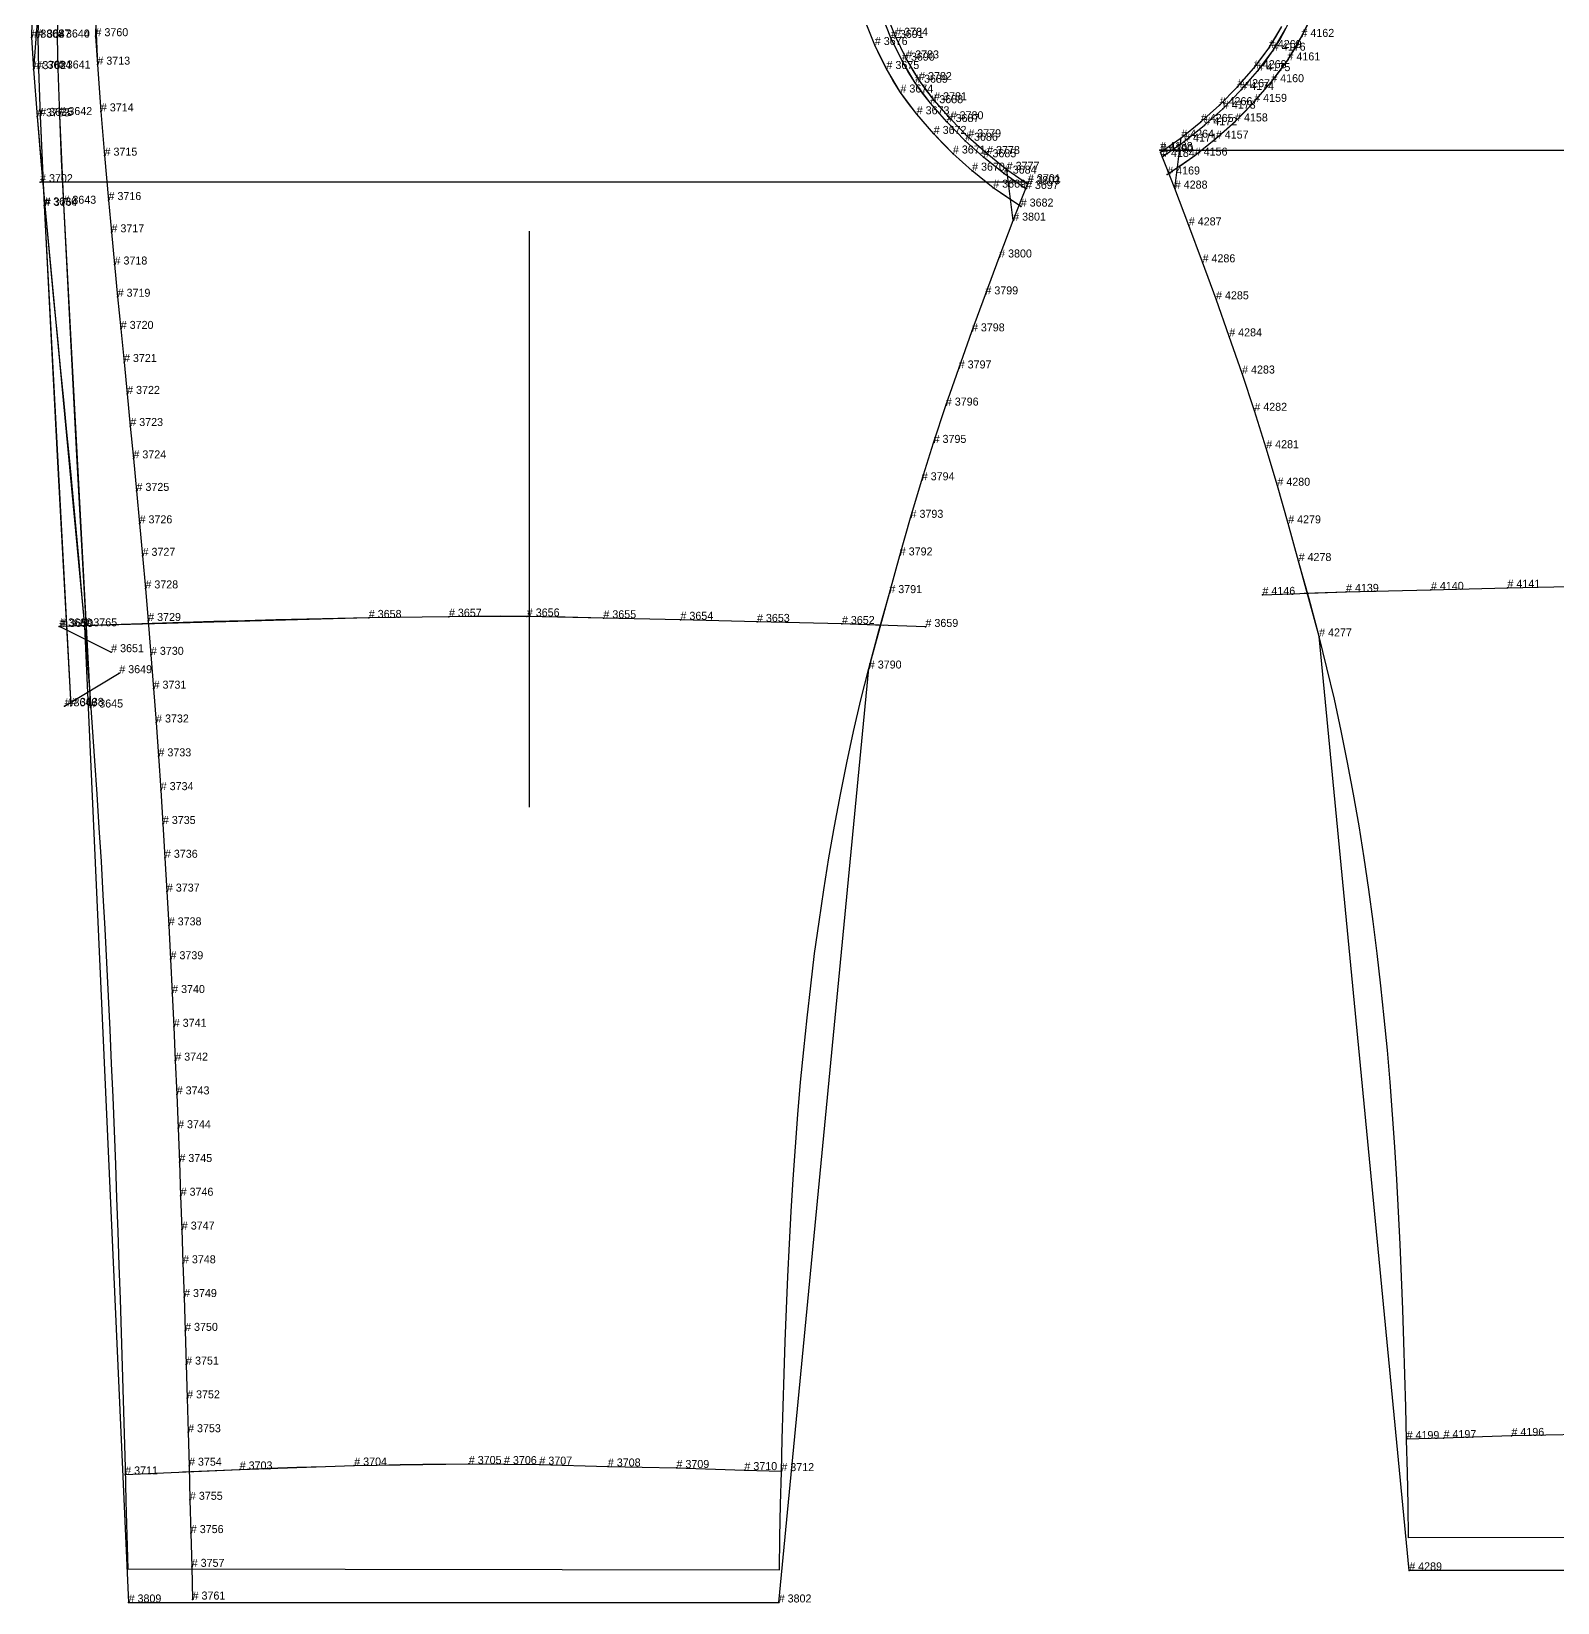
# Model space of a CAD drawing. Extents: x -129 to 180, y -125 to 336.
# Drawn here: x -87.48 to -39.81, y -98.6 to -49.51 of the extents above; entities that cross this region are included whole.
import ezdxf

# ---------------------------------------------------------------- set-up
doc = ezdxf.new("R2010")
doc.units = 0

# ---------------------------------------------------------------- blocks, each defined once
blk = doc.blocks.new('2_M')
at = {"layer": '1'}
blk.add_lwpolyline([(-24.137093, -97.591583), (-44.442883, -97.591377), (-47.257915, -68.412209), (-47.898048, -66.055435), (-48.224289, -64.878181), (-48.561047, -63.702919), (-48.910645, -62.530251), (-49.281525, -61.362183), (-49.66354, -60.196682), (-50.065742, -59.03611), (-50.477966, -57.878113), (-50.898872, -56.72242), (-51.328342, -55.569092), (-51.766613, -54.418274), (-52.210453, -53.27861), (-51.564823, -52.829262), (-50.952034, -52.335861), (-50.365242, -51.811993), (-49.814701, -51.25016), (-49.298592, -50.656441), (-48.828133, -50.026192), (-48.42688, -49.349831)], dxfattribs=at)
at = {"layer": '2'}
for p in [(-52.229134, -53.21653), (-52.229134, -53.21653), (-52.210453, -53.27861), (-52.210453, -53.27861), (-52.165653, -53.428513), (-52.165653, -53.428513), (-52.002201, -53.978333), (-52.002201, -53.978333), (-49.027592, -67.112358), (-49.027592, -67.112358), (-44.525871, -93.48774), (-44.525871, -93.48774), (-44.442883, -97.591377), (-44.442883, -97.591377)]:
    blk.add_point(p, dxfattribs=at)
at = {"layer": '3'}
for p in [(-48.828133, -50.026192), (-48.828133, -50.026192), (-47.809452, -49.679363), (-47.809452, -49.679363), (-48.703503, -50.109631), (-48.703503, -50.109631), (-48.246101, -50.415051), (-48.246101, -50.415051), (-49.298592, -50.656441), (-49.298592, -50.656441), (-49.179813, -50.748241), (-49.179813, -50.748241), (-49.814701, -51.25016), (-49.814701, -51.25016), (-49.688972, -51.335281), (-49.688972, -51.335281), (-48.75293, -51.095013), (-48.75293, -51.095013), (-50.365242, -51.811993), (-50.365242, -51.811993), (-50.263802, -51.922432), (-50.263802, -51.922432), (-49.2854, -51.708843), (-49.2854, -51.708843), (-50.952034, -52.335861), (-50.952034, -52.335861), (-50.839973, -52.437542), (-50.839973, -52.437542), (-49.884281, -52.320541), (-49.884281, -52.320541), (-51.564823, -52.829262), (-51.564823, -52.829262), (-51.473881, -52.94857), (-51.473881, -52.94857), (-50.484013, -52.856823), (-50.484013, -52.856823), (-51.14344, -53.388241), (-51.14344, -53.388241), (-51.766613, -54.418274), (-51.766613, -54.418274), (-51.328342, -55.569092), (-51.328342, -55.569092), (-50.898872, -56.72242), (-50.898872, -56.72242), (-50.477966, -57.878113), (-50.477966, -57.878113), (-50.065742, -59.03611), (-50.065742, -59.03611), (-49.66354, -60.196682), (-49.66354, -60.196682), (-49.281525, -61.362183), (-49.281525, -61.362183), (-48.910645, -62.530251), (-48.910645, -62.530251), (-48.561047, -63.702919), (-48.561047, -63.702919), (-48.224289, -64.878181), (-48.224289, -64.878181), (-47.898048, -66.055435), (-47.898048, -66.055435), (-46.41748, -67.019775), (-46.41748, -67.019775), (-43.764534, -66.95533), (-43.764534, -66.95533), (-41.374523, -66.888733), (-41.374523, -66.888733), (-47.257915, -68.412209), (-47.257915, -68.412209), (-43.372025, -93.456741), (-43.372025, -93.456741), (-41.250332, -93.389877), (-41.250332, -93.389877)]:
    blk.add_point(p, dxfattribs=at)
at = {"layer": '8'}
for points in [[(-52.165653, -53.428513), (-51.473881, -52.94857), (-50.839973, -52.437542), (-50.263802, -51.922432), (-49.688972, -51.335281), (-49.179813, -50.748241), (-48.703503, -50.109631), (-48.294323, -49.420021), (-47.94825, -48.709091), (-47.651371, -47.97007), (-47.398563, -47.197433), (-47.201912, -46.444962), (-47.034184, -45.648632), (-46.907963, -44.87019), (-46.820072, -44.08918)], [(-52.002201, -53.978333), (-51.14344, -53.388241), (-50.484013, -52.856823), (-49.884281, -52.320541), (-49.2854, -51.708843), (-48.75293, -51.095013), (-48.246101, -50.415051), (-47.809452, -49.679363), (-47.44519, -48.931221), (-47.134403, -48.157482), (-46.870853, -47.352341), (-46.666634, -46.571213), (-46.49353, -45.749641), (-46.363163, -44.94529), (-46.272461, -44.138992)], [(-52.229134, -53.21653), (-21.372204, -53.216591)], [(-49.027592, -67.112358), (-46.41748, -67.019775), (-43.764534, -66.95533), (-41.374523, -66.888733), (-38.967293, -66.841499), (-36.575443, -66.784721), (-34.142834, -66.792259), (-31.638802, -66.830795), (-21.969006, -67.095268)], [(-24.030443, -93.59227), (-27.606701, -93.434616), (-31.184326, -93.313507), (-34.763653, -93.263855), (-35.862164, -93.268326), (-36.9688, -93.285042), (-39.105949, -93.342331), (-41.250332, -93.389877), (-43.372025, -93.456741), (-44.525871, -93.48774)]]:
    blk.add_lwpolyline(points, dxfattribs=at)
at = {"layer": '84'}
blk.add_lwpolyline([(-24.109322, -96.538033), (-44.462143, -96.570587), (-44.481934, -95.549973), (-44.502811, -94.529663), (-44.525337, -93.50972), (-44.550072, -92.490265), (-44.577568, -91.471375), (-44.608387, -90.453156), (-44.643089, -89.435699), (-44.682232, -88.41909), (-44.726372, -87.403435), (-44.776073, -86.388824), (-44.83189, -85.375351), (-44.894379, -84.363106), (-44.964104, -83.352196), (-45.041622, -82.342705), (-45.127491, -81.334732), (-45.222267, -80.328369), (-45.326515, -79.323715), (-45.440788, -78.320862), (-45.565651, -77.319908), (-45.701653, -76.320938), (-45.849358, -75.324059), (-46.009327, -74.329353), (-46.182114, -73.336929), (-46.368282, -72.346863), (-46.56839, -71.359268), (-46.78299, -70.374237), (-47.012646, -69.391853), (-47.257915, -68.412209), (-47.573147, -67.232849), (-47.898048, -66.055435), (-48.224289, -64.878181), (-48.561047, -63.702919), (-48.910645, -62.530251), (-49.281525, -61.362183), (-49.66354, -60.196682), (-50.065742, -59.03611), (-50.477966, -57.878113), (-50.898872, -56.72242), (-51.328342, -55.569092), (-51.766613, -54.418274), (-51.564823, -52.829262), (-50.952034, -52.335861), (-50.365242, -51.811993), (-49.814701, -51.25016), (-49.298592, -50.656441), (-49.055801, -50.346848), (-48.828133, -50.026192), (-48.619179, -49.693066), (-48.42688, -49.349831)], dxfattribs=at)
at = {"layer": '85'}
for points in [[(-51.568336, -53.6894), (-51.14344, -53.388241), (-50.484013, -52.856823), (-49.884281, -52.320541), (-49.579716, -52.019779), (-49.2854, -51.708843), (-48.75293, -51.095013), (-48.491409, -50.760967), (-48.246101, -50.415051), (-48.018726, -50.052692), (-47.809452, -49.679363), (-47.620445, -49.30859), (-47.44519, -48.931221), (-47.134403, -48.157482), (-46.870853, -47.352341), (-46.666634, -46.571213), (-46.49353, -45.749641), (-46.363163, -44.94529), (-46.272461, -44.138992)], [(-51.473881, -52.94857), (-50.839973, -52.437542), (-50.263802, -51.922432), (-49.688972, -51.335281), (-49.179813, -50.748241), (-48.934044, -50.434505), (-48.703503, -50.109631), (-48.490417, -49.769978), (-48.294323, -49.420021), (-47.94825, -48.709091), (-47.651371, -47.97007), (-47.398563, -47.197433), (-47.201912, -46.444962), (-47.034184, -45.648632), (-46.907963, -44.87019), (-46.820072, -44.08918)], [(-47.722637, -67.062668), (-46.41748, -67.019775), (-43.764534, -66.95533), (-41.374523, -66.888733), (-38.967293, -66.841499), (-37.771397, -66.809891), (-36.575443, -66.784721), (-35.764542, -66.779839), (-34.953819, -66.783539), (-34.142834, -66.792259), (-31.638802, -66.830795), (-30.671347, -66.849991), (-29.704159, -66.871483), (-28.737183, -66.895012), (-27.770351, -66.920319), (-26.803604, -66.947144), (-25.836884, -66.97525), (-24.870125, -67.004364), (-23.903263, -67.034241), (-22.936247, -67.064629), (-21.969006, -67.095268)], [(-25.818472, -93.511139), (-27.606701, -93.434616), (-28.501101, -93.399521), (-29.395279, -93.367279), (-30.289576, -93.338425), (-31.184326, -93.313507), (-31.900255, -93.296768), (-32.616001, -93.283173), (-33.331718, -93.27298), (-34.04755, -93.266449), (-34.763653, -93.263855), (-35.862164, -93.268326), (-36.9688, -93.285042), (-39.105949, -93.342331), (-41.250332, -93.389877), (-43.372025, -93.456741), (-44.525871, -93.48774)]]:
    blk.add_lwpolyline(points, dxfattribs=at)
at = {"layer": '1'}
for s, p in [('# 4269', (-48.828133, -50.026192)), ('# 4268', (-49.298592, -50.656441)), ('# 4267', (-49.814701, -51.25016)), ('# 4266', (-50.365242, -51.811993)), ('# 4265', (-50.952034, -52.335861)), ('# 4264', (-51.564823, -52.829262)), ('# 4290', (-52.210453, -53.27861)), ('# 4288', (-51.766613, -54.418274)), ('# 4287', (-51.328342, -55.569092)), ('# 4286', (-50.898872, -56.72242)), ('# 4285', (-50.477966, -57.878113)), ('# 4284', (-50.065742, -59.03611)), ('# 4283', (-49.66354, -60.196682)), ('# 4282', (-49.281525, -61.362183)), ('# 4281', (-48.910645, -62.530251)), ('# 4280', (-48.561047, -63.702919)), ('# 4279', (-48.224289, -64.878181)), ('# 4278', (-47.898048, -66.055435)), ('# 4277', (-47.257915, -68.412209)), ('# 4289', (-44.442883, -97.591377))]:
    blk.add_text(s, height=0.25, dxfattribs=at).set_placement(p)
at = {"layer": '8'}
for s, p in [('# 4162', (-47.809452, -49.679363)), ('# 4176', (-48.703503, -50.109631)), ('# 4175', (-49.179813, -50.748241)), ('# 4161', (-48.246101, -50.415051)), ('# 4160', (-48.75293, -51.095013)), ('# 4174', (-49.688972, -51.335281)), ('# 4159', (-49.2854, -51.708843)), ('# 4173', (-50.263802, -51.922432)), ('# 4172', (-50.839973, -52.437542)), ('# 4158', (-49.884281, -52.320541)), ('# 4188', (-52.229134, -53.21653)), ('# 4171', (-51.473881, -52.94857)), ('# 4157', (-50.484013, -52.856823)), ('# 4184', (-52.165653, -53.428513)), ('# 4156', (-51.14344, -53.388241)), ('# 4169', (-52.002201, -53.978333)), ('# 4140', (-43.764534, -66.95533)), ('# 4141', (-41.374523, -66.888733)), ('# 4146', (-49.027592, -67.112358)), ('# 4139', (-46.41748, -67.019775)), ('# 4199', (-44.525871, -93.48774)), ('# 4197', (-43.372025, -93.456741)), ('# 4196', (-41.250332, -93.389877))]:
    blk.add_text(s, height=0.25, dxfattribs=at).set_placement(p)
at = {"layer": '85'}
blk.add_text('# 4199', height=0.25, dxfattribs=at).set_placement((-44.525871, -93.48774))
blk = doc.blocks.new('8_M')
at = {"layer": '1'}
blk.add_lwpolyline([(-87.112381, -32.912453), (-87.479576, -49.7024), (-87.414154, -50.687141), (-87.303963, -52.163788), (-87.063416, -54.958519), (-85.825226, -68.095108), (-84.443802, -98.593674), (-64.138016, -98.593475), (-61.322983, -69.414307), (-60.682854, -67.057526), (-60.356609, -65.88028), (-60.019852, -64.705017), (-59.670254, -63.532349), (-59.299374, -62.364281), (-58.917358, -61.19878), (-58.515156, -60.038208), (-58.102932, -58.880211), (-57.682022, -57.724518), (-57.252556, -56.57119), (-56.814285, -55.420372), (-56.370445, -54.280708), (-57.016075, -53.83136), (-57.628868, -53.337959), (-58.215656, -52.814091), (-58.766197, -52.252258), (-59.282307, -51.658539), (-59.752766, -51.02829), (-60.154015, -50.351929), (-60.498127, -49.644539), (-60.790855, -48.914398)], dxfattribs=at)
at = {"layer": '2'}
for p in [(-87.479576, -49.7024), (-87.479576, -49.7024), (-87.280235, -49.695679), (-87.280235, -49.695679), (-87.279984, -49.707039), (-87.279984, -49.707039), (-86.679642, -49.698311), (-86.679642, -49.698311), (-86.67952, -49.698372), (-86.67952, -49.698372), (-85.478127, -49.657875), (-85.478127, -49.657875), (-87.208694, -54.218689), (-87.208694, -54.218689), (-56.415245, -54.430611), (-56.415245, -54.430611), (-56.370445, -54.280708), (-56.370445, -54.280708), (-56.351768, -54.218628), (-56.351768, -54.218628), (-56.578697, -54.980431), (-56.578697, -54.980431), (-86.611893, -68.097366), (-86.611893, -68.097366), (-86.576744, -68.114868), (-86.576744, -68.114868), (-59.553307, -68.114456), (-59.553307, -68.114456), (-84.98848, -68.903862), (-84.98848, -68.903862), (-84.735435, -69.559677), (-84.735435, -69.559677), (-86.443802, -70.594109), (-86.443802, -70.594109), (-86.244225, -70.580711), (-86.244225, -70.580711), (-85.639481, -70.631516), (-85.639481, -70.631516), (-84.550453, -94.594368), (-84.550453, -94.594368), (-64.055031, -94.489838), (-64.055031, -94.489838), (-84.443802, -98.593674), (-84.443802, -98.593674), (-82.445496, -98.503136), (-82.445496, -98.503136), (-64.138016, -98.593475), (-64.138016, -98.593475)]:
    blk.add_point(p, dxfattribs=at)
at = {"layer": '3'}
for p in [(-61.135704, -49.933319), (-61.135704, -49.933319), (-60.632645, -49.711189), (-60.632645, -49.711189), (-60.498127, -49.644539), (-60.498127, -49.644539), (-85.41909, -50.546474), (-85.41909, -50.546474), (-60.286575, -50.422119), (-60.286575, -50.422119), (-60.154015, -50.351929), (-60.154015, -50.351929), (-87.414154, -50.687141), (-87.414154, -50.687141), (-87.254967, -50.676151), (-87.254967, -50.676151), (-86.654739, -50.66745), (-86.654739, -50.66745), (-60.771446, -50.681461), (-60.771446, -50.681461), (-59.752766, -51.02829), (-59.752766, -51.02829), (-60.334797, -51.417149), (-60.334797, -51.417149), (-59.877396, -51.111729), (-59.877396, -51.111729), (-85.310135, -52.006615), (-85.310135, -52.006615), (-59.401085, -51.75034), (-59.401085, -51.75034), (-59.282307, -51.658539), (-59.282307, -51.658539), (-87.303963, -52.163788), (-87.303963, -52.163788), (-87.204796, -52.146492), (-87.204796, -52.146492), (-86.605064, -52.120789), (-86.605064, -52.120789), (-59.827965, -52.097111), (-59.827965, -52.097111), (-58.891926, -52.337379), (-58.891926, -52.337379), (-58.766197, -52.252258), (-58.766197, -52.252258), (-59.295494, -52.710941), (-59.295494, -52.710941), (-58.317097, -52.92453), (-58.317097, -52.92453), (-58.215656, -52.814091), (-58.215656, -52.814091), (-85.195099, -53.390049), (-85.195099, -53.390049), (-58.696617, -53.322639), (-58.696617, -53.322639), (-57.740929, -53.43964), (-57.740929, -53.43964), (-57.628868, -53.337959), (-57.628868, -53.337959), (-58.096886, -53.858921), (-58.096886, -53.858921), (-57.107018, -53.950668), (-57.107018, -53.950668), (-57.016075, -53.83136), (-57.016075, -53.83136), (-57.437458, -54.390339), (-57.437458, -54.390339), (-87.07869, -54.944832), (-87.07869, -54.944832), (-87.063416, -54.958519), (-87.063416, -54.958519), (-86.479935, -54.892891), (-86.479935, -54.892891), (-85.071648, -54.777245), (-85.071648, -54.777245), (-56.814285, -55.420372), (-56.814285, -55.420372), (-84.978592, -55.784397), (-84.978592, -55.784397), (-84.883469, -56.790836), (-84.883469, -56.790836), (-57.252556, -56.57119), (-57.252556, -56.57119), (-84.786598, -57.798302), (-84.786598, -57.798302), (-57.682022, -57.724518), (-57.682022, -57.724518), (-84.68885, -58.803005), (-84.68885, -58.803005), (-58.102932, -58.880211), (-58.102932, -58.880211), (-84.587563, -59.837234), (-84.587563, -59.837234), (-58.515156, -60.038208), (-58.515156, -60.038208), (-84.489807, -60.833981), (-84.489807, -60.833981), (-58.917358, -61.19878), (-58.917358, -61.19878), (-84.391777, -61.837021), (-84.391777, -61.837021), (-59.299374, -62.364281), (-59.299374, -62.364281), (-84.293823, -62.848099), (-84.293823, -62.848099), (-59.670254, -63.532349), (-59.670254, -63.532349), (-84.196762, -63.86404), (-84.196762, -63.86404), (-60.019852, -64.705017), (-60.019852, -64.705017), (-84.101776, -64.877701), (-84.101776, -64.877701), (-84.009041, -65.892731), (-84.009041, -65.892731), (-60.356609, -65.88028), (-60.356609, -65.88028), (-83.9189, -66.910866), (-83.9189, -66.910866), (-60.682854, -67.057526), (-60.682854, -67.057526), (-85.825226, -68.095108), (-85.825226, -68.095108), (-83.832138, -67.928879), (-83.832138, -67.928879), (-76.942093, -67.832886), (-76.942093, -67.832886), (-74.438065, -67.794357), (-74.438065, -67.794357), (-72.005455, -67.786819), (-72.005455, -67.786819), (-69.613602, -67.843597), (-69.613602, -67.843597), (-67.206375, -67.890831), (-67.206375, -67.890831), (-64.816368, -67.957428), (-64.816368, -67.957428), (-62.163414, -68.021866), (-62.163414, -68.021866), (-83.746033, -68.986168), (-83.746033, -68.986168), (-61.322983, -69.414307), (-61.322983, -69.414307), (-83.663979, -70.043053), (-83.663979, -70.043053), (-83.585815, -71.099876), (-83.585815, -71.099876), (-83.511383, -72.156914), (-83.511383, -72.156914), (-83.440552, -73.213814), (-83.440552, -73.213814), (-83.373177, -74.270538), (-83.373177, -74.270538), (-83.309128, -75.326935), (-83.309128, -75.326935), (-83.248199, -76.38385), (-83.248199, -76.38385), (-83.190384, -77.439133), (-83.190384, -77.439133), (-83.135307, -78.496864), (-83.135307, -78.496864), (-83.083076, -79.552048), (-83.083076, -79.552048), (-83.033379, -80.60836), (-83.033379, -80.60836), (-82.986122, -81.664513), (-82.986122, -81.664513), (-82.941193, -82.719795), (-82.941193, -82.719795), (-82.898384, -83.77562), (-82.898384, -83.77562), (-82.857552, -84.832199), (-82.857552, -84.832199), (-82.818672, -85.886391), (-82.818672, -85.886391), (-82.78141, -86.942917), (-82.78141, -86.942917), (-82.745827, -87.996658), (-82.745827, -87.996658), (-82.711624, -89.051529), (-82.711624, -89.051529), (-82.678658, -90.108047), (-82.678658, -90.108047), (-82.646942, -91.161018), (-82.646942, -91.161018), (-82.616165, -92.21553), (-82.616165, -92.21553), (-82.586136, -93.2742), (-82.586136, -93.2742), (-82.557129, -94.321487), (-82.557129, -94.321487), (-80.974197, -94.436714), (-80.974197, -94.436714), (-77.396576, -94.315605), (-77.396576, -94.315605), (-73.817245, -94.265953), (-73.817245, -94.265953), (-72.718735, -94.270424), (-72.718735, -94.270424), (-71.612099, -94.28714), (-71.612099, -94.28714), (-69.474945, -94.344429), (-69.474945, -94.344429), (-67.330566, -94.391975), (-67.330566, -94.391975), (-65.20887, -94.458839), (-65.20887, -94.458839), (-82.528206, -95.386375), (-82.528206, -95.386375), (-82.500381, -96.426437), (-82.500381, -96.426437), (-82.47245, -97.480537), (-82.47245, -97.480537)]:
    blk.add_point(p, dxfattribs=at)
at = {"layer": '4'}
for p in [(-87.479576, -49.7024), (-85.825226, -68.095108)]:
    blk.add_point(p, dxfattribs=at)
at = {"layer": '7'}
blk.add_line((-71.925011, -73.744736), (-71.925011, -55.744736), dxfattribs=at)
at = {"layer": '8'}
for points in [[(-85.11409, -33.012367), (-85.478127, -49.657875), (-85.41909, -50.546474), (-85.310135, -52.006615), (-85.195099, -53.390049), (-85.071648, -54.777245), (-84.978592, -55.784397), (-84.883469, -56.790836), (-84.786598, -57.798302), (-84.68885, -58.803005), (-84.587563, -59.837234), (-84.489807, -60.833981), (-84.391777, -61.837021), (-84.293823, -62.848099), (-84.196762, -63.86404), (-84.101776, -64.877701), (-84.009041, -65.892731), (-83.9189, -66.910866), (-83.832138, -67.928879), (-83.746033, -68.986168), (-83.663979, -70.043053), (-83.585815, -71.099876), (-83.511383, -72.156914), (-83.440552, -73.213814), (-83.373177, -74.270538), (-83.309128, -75.326935), (-83.248199, -76.38385), (-83.190384, -77.439133), (-83.135307, -78.496864), (-83.083076, -79.552048), (-83.033379, -80.60836), (-82.986122, -81.664513), (-82.941193, -82.719795), (-82.898384, -83.77562), (-82.857552, -84.832199), (-82.818672, -85.886391), (-82.78141, -86.942917), (-82.745827, -87.996658), (-82.711624, -89.051529), (-82.678658, -90.108047), (-82.646942, -91.161018), (-82.616165, -92.21553), (-82.586136, -93.2742), (-82.557129, -94.321487), (-82.528206, -95.386375), (-82.500381, -96.426437), (-82.47245, -97.480537), (-82.445496, -98.503136)], [(-86.912926, -32.917061), (-87.279984, -49.707039)], [(-86.313805, -32.962532), (-86.67952, -49.698372)], [(-56.578697, -54.980431), (-57.437458, -54.390339), (-58.096886, -53.858921), (-58.696617, -53.322639), (-59.295494, -52.710941), (-59.827965, -52.097111), (-60.334797, -51.417149), (-60.771446, -50.681461), (-61.135704, -49.933319), (-61.446495, -49.15958), (-61.710045, -48.354439), (-61.914265, -47.573311), (-62.087364, -46.75174), (-62.217735, -45.947388), (-62.308437, -45.14109)], [(-56.415245, -54.430611), (-57.107018, -53.950668), (-57.740929, -53.43964), (-58.317097, -52.92453), (-58.891926, -52.337379), (-59.401085, -51.75034), (-59.877396, -51.111729), (-60.286575, -50.422119), (-60.632645, -49.711189), (-60.929527, -48.972168), (-61.182335, -48.199532), (-61.378986, -47.44706), (-61.546715, -46.65073), (-61.672935, -45.872288), (-61.760826, -45.091278)], [(-87.280235, -49.695679), (-87.254967, -50.676151), (-87.204796, -52.146492), (-87.07869, -54.944832), (-86.244225, -70.580711)], [(-86.679642, -49.698311), (-86.654739, -50.66745), (-86.605064, -52.120789), (-86.479935, -54.892891), (-85.639481, -70.631516)], [(-56.351768, -54.218628), (-87.208694, -54.218689)], [(-59.553307, -68.114456), (-62.163414, -68.021866), (-64.816368, -67.957428), (-67.206375, -67.890831), (-69.613602, -67.843597), (-72.005455, -67.786819), (-74.438065, -67.794357), (-76.942093, -67.832886), (-86.611893, -68.097366)], [(-86.576744, -68.114868), (-84.98848, -68.903862)], [(-86.443802, -70.594109), (-84.735435, -69.559677)], [(-84.550453, -94.594368), (-80.974197, -94.436714), (-77.396576, -94.315605), (-73.817245, -94.265953), (-72.718735, -94.270424), (-71.612099, -94.28714), (-69.474945, -94.344429), (-67.330566, -94.391975), (-65.20887, -94.458839), (-64.055031, -94.489838)]]:
    blk.add_lwpolyline(points, dxfattribs=at)
at = {"layer": '84'}
blk.add_lwpolyline([(-85.890015, -30.99313), (-87.414154, -50.687141), (-87.303963, -52.163788), (-87.187744, -53.561489), (-87.063416, -54.958519), (-86.970001, -55.969635), (-86.874466, -56.980385), (-86.777306, -57.990841), (-86.679024, -59.001076), (-86.580101, -60.011162), (-86.481041, -61.021168), (-86.382332, -62.03117), (-86.284477, -63.041237), (-86.187965, -64.051453), (-86.093285, -65.061867), (-86.000938, -66.072571), (-85.911423, -67.083626), (-85.825226, -68.095108), (-85.739746, -69.144569), (-85.658264, -70.194214), (-85.58062, -71.244034), (-85.506676, -72.294037), (-85.436295, -73.344208), (-85.369324, -74.394562), (-85.305634, -75.445068), (-85.245071, -76.495758), (-85.1875, -77.5466), (-85.132767, -78.59761), (-85.080742, -79.648773), (-85.031281, -80.700096), (-84.98423, -81.751572), (-84.939453, -82.803192), (-84.896812, -83.854965), (-84.856155, -84.906876), (-84.817352, -85.958939), (-84.780251, -87.011139), (-84.744713, -88.063469), (-84.710594, -89.115936), (-84.67775, -90.168526), (-84.646034, -91.221252), (-84.615311, -92.274109), (-84.585442, -93.327072), (-84.556274, -94.380165), (-84.527664, -95.43338), (-84.499481, -96.486702), (-84.471581, -97.540131), (-64.118759, -97.572678), (-64.098969, -96.552078), (-64.078087, -95.531761), (-64.055557, -94.511826), (-64.03083, -93.492371), (-64.003326, -92.47348), (-63.972511, -91.455261), (-63.937809, -90.43779), (-63.898666, -89.421188), (-63.854523, -88.405533), (-63.804825, -87.390915), (-63.749008, -86.377441), (-63.686516, -85.365204), (-63.616795, -84.354294), (-63.539276, -83.344803), (-63.453407, -82.33683), (-63.358627, -81.330467), (-63.254383, -80.325813), (-63.14011, -79.32296), (-63.015251, -78.322006), (-62.879246, -77.323044), (-62.731541, -76.326157), (-62.571571, -75.331451), (-62.398781, -74.33902), (-62.212616, -73.348969), (-62.012508, -72.361374), (-61.797909, -71.376335), (-61.568253, -70.393951), (-61.322983, -69.414307), (-61.007751, -68.234947), (-60.682854, -67.057526), (-60.356609, -65.88028), (-60.019852, -64.705017), (-59.670254, -63.532349), (-59.299374, -62.364281), (-58.917358, -61.19878), (-58.515156, -60.038208), (-58.102932, -58.880211), (-57.682022, -57.724518), (-57.252556, -56.57119), (-56.814285, -55.420372), (-57.016075, -53.83136), (-57.628868, -53.337959), (-58.215656, -52.814091), (-58.766197, -52.252258), (-59.282307, -51.658539), (-59.525093, -51.348946), (-59.752766, -51.02829), (-59.961716, -50.695164), (-60.154015, -50.351929), (-60.498127, -49.644539), (-60.790855, -48.914398)], dxfattribs=at)
at = {"layer": '85'}
for points in [[(-85.479965, -49.08292), (-85.41909, -50.546474), (-85.310135, -52.006615), (-85.195099, -53.390049), (-85.071648, -54.777245), (-84.978592, -55.784397), (-84.883469, -56.790836), (-84.786598, -57.798302), (-84.68885, -58.803005), (-84.587563, -59.837234), (-84.489807, -60.833981), (-84.391777, -61.837021), (-84.293823, -62.848099), (-84.196762, -63.86404), (-84.101776, -64.877701), (-84.009041, -65.892731), (-83.9189, -66.910866), (-83.832138, -67.928879), (-83.746033, -68.986168), (-83.663979, -70.043053), (-83.585815, -71.099876), (-83.511383, -72.156914), (-83.440552, -73.213814), (-83.373177, -74.270538), (-83.309128, -75.326935), (-83.248199, -76.38385), (-83.190384, -77.439133), (-83.135307, -78.496864), (-83.083076, -79.552048), (-83.033379, -80.60836), (-82.986122, -81.664513), (-82.941193, -82.719795), (-82.898384, -83.77562), (-82.857552, -84.832199), (-82.818672, -85.886391), (-82.78141, -86.942917), (-82.745827, -87.996658), (-82.711624, -89.051529), (-82.678658, -90.108047), (-82.646942, -91.161018), (-82.616165, -92.21553), (-82.586136, -93.2742), (-82.557129, -94.321487), (-82.528206, -95.386375), (-82.500381, -96.426437), (-82.47245, -97.480537), (-82.445496, -98.503136)], [(-57.012562, -54.691498), (-57.437458, -54.390339), (-58.096886, -53.858921), (-58.696617, -53.322639), (-59.001183, -53.021877), (-59.295494, -52.710941), (-59.827965, -52.097111), (-60.089489, -51.763065), (-60.334797, -51.417149), (-60.562172, -51.05479), (-60.771446, -50.681461), (-60.960457, -50.310688), (-61.135704, -49.933319), (-61.446495, -49.15958), (-61.710045, -48.354439), (-61.914265, -47.573311), (-62.087364, -46.75174), (-62.217735, -45.947388), (-62.308437, -45.14109)], [(-57.107018, -53.950668), (-57.740929, -53.43964), (-58.317097, -52.92453), (-58.891926, -52.337379), (-59.401085, -51.75034), (-59.646851, -51.436604), (-59.877396, -51.111729), (-60.090481, -50.772076), (-60.286575, -50.422119), (-60.632645, -49.711189), (-60.929527, -48.972168), (-61.182335, -48.199532), (-61.378986, -47.44706), (-61.546715, -46.65073), (-61.672935, -45.872288), (-61.760826, -45.091278)], [(-87.279984, -49.707039)], [(-86.67952, -49.698372)], [(-87.254967, -50.676151), (-87.204796, -52.146492), (-87.145088, -53.545807), (-87.07869, -54.944832), (-86.675186, -62.763496), (-86.244225, -70.580711)], [(-86.654739, -50.66745), (-86.605064, -52.120789), (-86.545799, -53.506981), (-86.479935, -54.892891), (-86.073463, -62.762932), (-85.639481, -70.631516)], [(-87.208694, -54.218689)], [(-60.858261, -68.064766), (-62.163414, -68.021866), (-64.816368, -67.957428), (-67.206375, -67.890831), (-69.613602, -67.843597), (-70.809502, -67.811989), (-72.005455, -67.786819), (-72.81636, -67.781937), (-73.627083, -67.785637), (-74.438065, -67.794357), (-76.942093, -67.832886), (-77.909554, -67.852089), (-78.87674, -67.873581), (-79.843719, -67.89711), (-80.810547, -67.922409), (-81.77729, -67.949242), (-82.744019, -67.977341), (-83.710777, -68.006462), (-84.677635, -68.036346), (-85.644653, -68.066727), (-86.611893, -68.097366)], [(-84.98848, -68.903862)], [(-84.735435, -69.559677)], [(-82.762428, -94.513229), (-80.974197, -94.436714), (-80.079796, -94.401619), (-79.185623, -94.36937), (-78.291321, -94.340515), (-77.396576, -94.315605), (-76.680641, -94.298874), (-75.964897, -94.285271), (-75.249184, -94.27507), (-74.533348, -94.268547), (-73.817245, -94.265953), (-72.718735, -94.270424), (-71.612099, -94.28714), (-69.474945, -94.344429), (-67.330566, -94.391975), (-65.20887, -94.458839), (-64.055031, -94.489838)]]:
    blk.add_lwpolyline(points, dxfattribs=at)
at = {"layer": '1'}
for s, p in [('# 3808', (-87.479576, -49.7024)), ('# 3784', (-60.498127, -49.644539)), ('# 3762', (-87.414154, -50.687141)), ('# 3783', (-60.154015, -50.351929)), ('# 3782', (-59.752766, -51.02829)), ('# 3781', (-59.282307, -51.658539)), ('# 3763', (-87.303963, -52.163788)), ('# 3780', (-58.766197, -52.252258)), ('# 3779', (-58.215656, -52.814091)), ('# 3778', (-57.628868, -53.337959)), ('# 3777', (-57.016075, -53.83136)), ('# 3803', (-56.370445, -54.280708)), ('# 3764', (-87.063416, -54.958519)), ('# 3801', (-56.814285, -55.420372)), ('# 3800', (-57.252556, -56.57119)), ('# 3799', (-57.682022, -57.724518)), ('# 3798', (-58.102932, -58.880211)), ('# 3797', (-58.515156, -60.038208)), ('# 3796', (-58.917358, -61.19878)), ('# 3795', (-59.299374, -62.364281)), ('# 3794', (-59.670254, -63.532349)), ('# 3793', (-60.019852, -64.705017)), ('# 3792', (-60.356609, -65.88028)), ('# 3791', (-60.682854, -67.057526)), ('# 3765', (-85.825226, -68.095108)), ('# 3790', (-61.322983, -69.414307)), ('# 3809', (-84.443802, -98.593674)), ('# 3802', (-64.138016, -98.593475))]:
    blk.add_text(s, height=0.25, dxfattribs=at).set_placement(p)
at = {"layer": '8'}
for s, p in [('# 3637', (-87.280235, -49.695679)), ('# 3647', (-87.279984, -49.707039)), ('# 3644', (-86.679642, -49.698311)), ('# 3640', (-86.67952, -49.698372)), ('# 3760', (-85.478127, -49.657875)), ('# 3691', (-60.632645, -49.711189)), ('# 3676', (-61.135704, -49.933319)), ('# 3634', (-87.254967, -50.676151)), ('# 3641', (-86.654739, -50.66745)), ('# 3713', (-85.41909, -50.546474)), ('# 3675', (-60.771446, -50.681461)), ('# 3690', (-60.286575, -50.422119)), ('# 3689', (-59.877396, -51.111729)), ('# 3674', (-60.334797, -51.417149)), ('# 3688', (-59.401085, -51.75034)), ('# 3635', (-87.204796, -52.146492)), ('# 3642', (-86.605064, -52.120789)), ('# 3714', (-85.310135, -52.006615)), ('# 3673', (-59.827965, -52.097111)), ('# 3672', (-59.295494, -52.710941)), ('# 3687', (-58.891926, -52.337379)), ('# 3686', (-58.317097, -52.92453)), ('# 3715', (-85.195099, -53.390049)), ('# 3671', (-58.696617, -53.322639)), ('# 3685', (-57.740929, -53.43964)), ('# 3702', (-87.208694, -54.218689)), ('# 3670', (-58.096886, -53.858921)), ('# 3684', (-57.107018, -53.950668)), ('# 3701', (-56.351768, -54.218628)), ('# 3669', (-57.437458, -54.390339)), ('# 3697', (-56.415245, -54.430611)), ('# 3636', (-87.07869, -54.944832)), ('# 3643', (-86.479935, -54.892891)), ('# 3716', (-85.071648, -54.777245)), ('# 3682', (-56.578697, -54.980431)), ('# 3717', (-84.978592, -55.784397)), ('# 3718', (-84.883469, -56.790836)), ('# 3719', (-84.786598, -57.798302)), ('# 3720', (-84.68885, -58.803005)), ('# 3721', (-84.587563, -59.837234)), ('# 3722', (-84.489807, -60.833981)), ('# 3723', (-84.391777, -61.837021)), ('# 3724', (-84.293823, -62.848099)), ('# 3725', (-84.196762, -63.86404)), ('# 3726', (-84.101776, -64.877701)), ('# 3727', (-84.009041, -65.892731)), ('# 3728', (-83.9189, -66.910866)), ('# 3729', (-83.832138, -67.928879)), ('# 3658', (-76.942093, -67.832886)), ('# 3657', (-74.438065, -67.794357)), ('# 3656', (-72.005455, -67.786819)), ('# 3655', (-69.613602, -67.843597)), ('# 3654', (-67.206375, -67.890831)), ('# 3653', (-64.816368, -67.957428)), ('# 3660', (-86.611893, -68.097366)), ('# 3650', (-86.576744, -68.114868)), ('# 3652', (-62.163414, -68.021866)), ('# 3659', (-59.553307, -68.114456)), ('# 3651', (-84.98848, -68.903862)), ('# 3730', (-83.746033, -68.986168)), ('# 3649', (-84.735435, -69.559677)), ('# 3731', (-83.663979, -70.043053)), ('# 3648', (-86.443802, -70.594109)), ('# 3638', (-86.244225, -70.580711)), ('# 3645', (-85.639481, -70.631516)), ('# 3732', (-83.585815, -71.099876)), ('# 3733', (-83.511383, -72.156914)), ('# 3734', (-83.440552, -73.213814)), ('# 3735', (-83.373177, -74.270538)), ('# 3736', (-83.309128, -75.326935)), ('# 3737', (-83.248199, -76.38385)), ('# 3738', (-83.190384, -77.439133)), ('# 3739', (-83.135307, -78.496864)), ('# 3740', (-83.083076, -79.552048)), ('# 3741', (-83.033379, -80.60836)), ('# 3742', (-82.986122, -81.664513)), ('# 3743', (-82.941193, -82.719795)), ('# 3744', (-82.898384, -83.77562)), ('# 3745', (-82.857552, -84.832199)), ('# 3746', (-82.818672, -85.886391)), ('# 3747', (-82.78141, -86.942917)), ('# 3748', (-82.745827, -87.996658)), ('# 3749', (-82.711624, -89.051529)), ('# 3750', (-82.678658, -90.108047)), ('# 3751', (-82.646942, -91.161018)), ('# 3752', (-82.616165, -92.21553)), ('# 3753', (-82.586136, -93.2742)), ('# 3754', (-82.557129, -94.321487)), ('# 3703', (-80.974197, -94.436714)), ('# 3704', (-77.396576, -94.315605)), ('# 3705', (-73.817245, -94.265953)), ('# 3706', (-72.718735, -94.270424)), ('# 3707', (-71.612099, -94.28714)), ('# 3708', (-69.474945, -94.344429)), ('# 3709', (-67.330566, -94.391975)), ('# 3710', (-65.20887, -94.458839)), ('# 3712', (-64.055031, -94.489838)), ('# 3711', (-84.550453, -94.594368)), ('# 3755', (-82.528206, -95.386375)), ('# 3756', (-82.500381, -96.426437)), ('# 3757', (-82.47245, -97.480537)), ('# 3761', (-82.445496, -98.503136))]:
    blk.add_text(s, height=0.25, dxfattribs=at).set_placement(p)
at = {"layer": '85'}
for s, p in [('# 3647', (-87.279984, -49.707039)), ('# 3640', (-86.67952, -49.698372)), ('# 3702', (-87.208694, -54.218689)), ('# 3660', (-86.611893, -68.097366)), ('# 3651', (-84.98848, -68.903862)), ('# 3649', (-84.735435, -69.559677)), ('# 3638', (-86.244225, -70.580711)), ('# 3645', (-85.639481, -70.631516)), ('# 3712', (-64.055031, -94.489838)), ('# 3761', (-82.445496, -98.503136))]:
    blk.add_text(s, height=0.25, dxfattribs=at).set_placement(p)

msp = doc.modelspace()

# ---------------------------------------------------------------- block references
at = {"layer": '1'}
for name in ['2_M', '8_M']:
    msp.add_blockref(name, (0, 0), dxfattribs=at)

doc.saveas('drawing.dxf')
